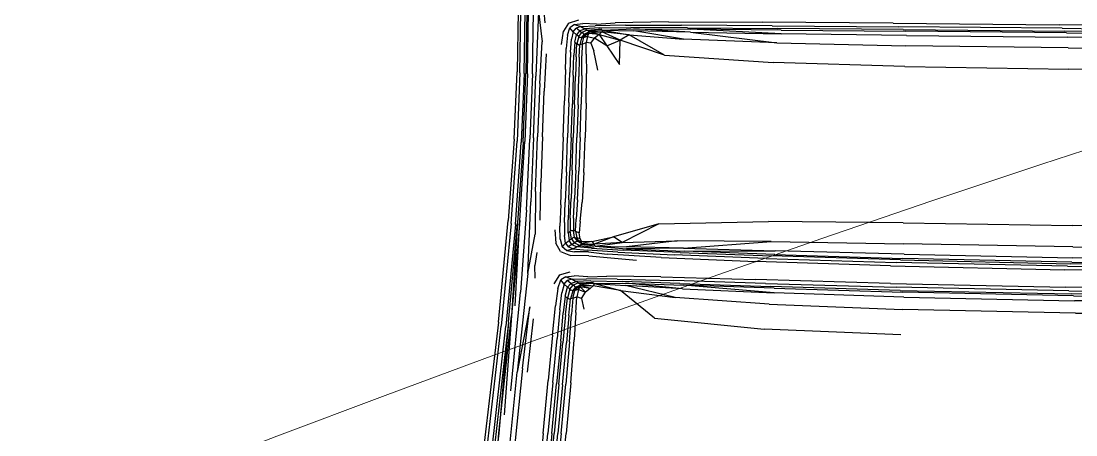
# Model space of a CAD drawing. Extents: x 526875 to 527530, y 3493038 to 3493574.
# Drawn here: x 527110.377 to 527111.435, y 3493323.796 to 3493324.211 of the extents above; entities that cross this region are included whole.
import ezdxf

# ---------------------------------------------------------------- set-up
doc = ezdxf.new("R2010")
doc.units = 0
doc.header["$LTSCALE"] = 2
doc.layers.get('0').update_dxf_attribs({"linetype": 'CONTINUOUS'})
doc.layers.add('L-WATER水景', color=5, linetype='CONTINUOUS')

# ---------------------------------------------------------------- blocks, each defined once
blk = doc.blocks.new('$matou$00000056')
at = {"color": 0, "linetype": 'Continuous'}
for p, q in [((-3124.27, 337.51, 0), (-3114.64, 444.14, 0)), ((-3119.44, 424.61, 0), (-3124.27, 337.51, 0)), ((-3153.84, 337.59, 0), (-3150.71, 382.01, 0)), ((-3166.07, 379.78, 0), (-3169.2, 337.33, 0)), ((-3165.77, 337.41, 0), (-3162.78, 378.89, 0)), ((-3160.77, 378.35, 0), (-3163.68, 337.46, 0)), ((-3158.29, 378.49, 0), (-3161.17, 337.51, 0)), ((-3159.61, 337.53, 0), (-3156.67, 379.23, 0)), ((-3154.05, 380.45, 0), (-3157.07, 337.56, 0)), ((-3130.78, 359.61, 0), (-3136.19, 286.33, 0)), ((-3119.35, 355.05, 0), (-3128.28, 248.09, 0)), ((-3115.91, 356.76, 0), (-3125.17, 248.04, 0)), ((-3123.2, 244.79, 0), (-3113.95, 352.86, 0)), ((-3139.67, 283.39, 0), (-3135.05, 346.41, 0)), ((-3129.91, 244.84, 0), (-3121.47, 348.49, 0)), ((-3172.01, 294.89, 0), (-3169.2, 337.33, 0)), ((-3165.77, 337.41, 0), (-3168.59, 295.94, 0)), ((-3166.5, 296.57, 0), (-3163.68, 337.46, 0)), ((-3164.03, 296.52, 0), (-3161.17, 337.51, 0)), ((-3159.61, 337.53, 0), (-3162.51, 295.83, 0)), ((-3160.06, 294.66, 0), (-3157.07, 337.56, 0)), ((-3153.84, 337.59, 0), (-3156.94, 293.18, 0)), ((-3124.27, 337.51, 0), (-3131.88, 239.39, 0)), ((-3129.91, 244.84, 0), (-3124.27, 337.51, 0)), ((-3131.88, 239.39, 0), (-3127.77, 322.06, 0)), ((-3166.5, 296.57, 0), (-3168.81, 261.62, 0)), ((-3164.03, 296.52, 0), (-3166.44, 261.44, 0)), ((-3131.98, 302.11, 0), (-3137.72, 219.65, 0)), ((-3172.01, 294.89, 0), (-3174.06, 258.97, 0)), ((-3170.81, 260.63, 0), (-3168.59, 295.94, 0)), ((-3164.96, 260.17, 0), (-3162.51, 295.83, 0)), ((-3160.06, 294.66, 0), (-3162.58, 258.05, 0)), ((-3159.56, 255.36, 0), (-3156.94, 293.18, 0)), ((-3146.47, 241.77, 0), (-3142.87, 286.36, 0)), ((-3144.09, 231.9, 0), (-3136.19, 286.33, 0)), ((-3139.67, 283.39, 0), (-3144.09, 231.9, 0)), ((-3142.65, 204, 0), (-3136.19, 286.33, 0)), ((-3170.21, 238.58, 0), (-3168.81, 261.62, 0)), ((-3167.98, 238.16, 0), (-3166.44, 261.44, 0)), ((-3174.88, 236.09, 0), (-3174.06, 258.97, 0)), ((-3170.81, 260.63, 0), (-3171.99, 237.65, 0)), ((-3164.96, 260.17, 0), (-3166.53, 236.59, 0)), ((-3164.19, 233.97, 0), (-3162.58, 258.05, 0)), ((-3159.56, 255.36, 0), (-3161.23, 230.69, 0)), ((-3392.25, 252.1, 0), (-3300.87, 248.47, 0)), ((-3227.47, 240.17, 0), (-3300.87, 248.47, 0)), ((-3134.07, 163.09, 0), (-3128.28, 248.09, 0)), ((-3131.15, 162.22, 0), (-3125.17, 248.04, 0)), ((-3227.47, 240.17, 0), (-3204.73, 217.44, 0)), ((-3129.91, 244.84, 0), (-3135.4, 161.82, 0)), ((-3123.2, 244.79, 0), (-3129.19, 159.71, 0)), ((-3508.76, 232.68, 0), (-3654.74, 232.33, 0)), ((-3508.76, 232.68, 0), (-3393.26, 231.08, 0)), ((-3178.5, 224.52, 0), (-3180.17, 233.28, 0)), ((-3174.88, 236.09, 0), (-3175.41, 223.11, 0)), ((-3172.85, 224.28, 0), (-3171.99, 237.65, 0)), ((-3170.21, 238.58, 0), (-3171.29, 224.89, 0)), ((-3167.98, 238.16, 0), (-3169.22, 224.11, 0)), ((-3167.77, 222.45, 0), (-3166.53, 236.59, 0)), ((-3164.19, 233.97, 0), (-3165.42, 219.69, 0)), ((-3136.88, 159.67, 0), (-3131.88, 239.39, 0)), ((-3135.4, 161.82, 0), (-3131.88, 239.39, 0)), ((-3304.05, 227.53, 0), (-3393.26, 231.08, 0)), ((-3304.05, 227.53, 0), (-3241.19, 222.73, 0)), ((-3162.68, 216.21, 0), (-3161.23, 230.69, 0)), ((-3134.42, 231.17, 0), (-3136.88, 159.67, 0)), ((-3653.12, 222.6, 0), (-3508.14, 222.31, 0)), ((-3507.38, 218.2, 0), (-3652.24, 218.71, 0)), ((-3393.96, 220.65, 0), (-3508.14, 222.31, 0)), ((-3393.96, 220.65, 0), (-3307.32, 218.12, 0)), ((-3241.19, 222.73, 0), (-3207.99, 213.09, 0)), ((-3204.73, 217.44, 0), (-3241.19, 222.73, 0)), ((-3184.4, 216.04, 0), (-3181.18, 219.18, 0)), ((-3178.5, 224.52, 0), (-3181.18, 219.18, 0)), ((-3181.18, 219.18, 0), (-3177.65, 214.57, 0)), ((-3176.58, 216.91, 0), (-3181.18, 219.18, 0)), ((-3178.5, 224.52, 0), (-3175.41, 223.11, 0)), ((-3176.58, 216.91, 0), (-3175.41, 223.11, 0)), ((-3172.85, 224.28, 0), (-3175.41, 223.11, 0)), ((-3172.85, 224.28, 0), (-3174.14, 217.83, 0)), ((-3172.85, 224.28, 0), (-3171.29, 224.89, 0)), ((-3172.68, 217.98, 0), (-3171.29, 224.89, 0)), ((-3170.24, 224.85, 0), (-3171.29, 224.89, 0)), ((-3170.69, 216.69, 0), (-3169.22, 224.11, 0)), ((-3170.24, 224.85, 0), (-3169.22, 224.11, 0)), ((-3167.77, 222.45, 0), (-3169.22, 224.11, 0)), ((-3167.77, 222.45, 0), (-3169.22, 215.11, 0)), ((-3166.83, 212.47, 0), (-3165.42, 219.69, 0)), ((-3141.18, 150.99, 0), (-3137.72, 219.65, 0)), ((-3651.55, 217.24, 0), (-3506.2, 216.71, 0)), ((-3504.29, 214.24, 0), (-3650.48, 214.8, 0)), ((-3649.26, 211.64, 0), (-3502.19, 211.04, 0)), ((-3507.38, 218.2, 0), (-3393.38, 216.52, 0)), ((-3391.62, 215.03, 0), (-3506.2, 216.71, 0)), ((-3504.29, 214.24, 0), (-3388.76, 212.55, 0)), ((-3307.4, 214.34, 0), (-3393.38, 216.52, 0)), ((-3391.62, 215.03, 0), (-3305.16, 212.88, 0)), ((-3301.51, 210.45, 0), (-3388.76, 212.55, 0)), ((-3307.4, 214.34, 0), (-3246.58, 212.31, 0)), ((-3246.06, 215.38, 0), (-3307.32, 218.12, 0)), ((-3307.32, 218.12, 0), (-3246.58, 212.31, 0)), ((-3244.15, 210.94, 0), (-3305.16, 212.88, 0)), ((-3208.08, 211.1, 0), (-3246.58, 212.31, 0)), ((-3246.06, 215.38, 0), (-3208.08, 211.1, 0)), ((-3246.06, 215.38, 0), (-3207.99, 213.09, 0)), ((-3187.1, 211.86, 0), (-3208.08, 211.1, 0)), ((-3187.1, 211.86, 0), (-3207.99, 213.09, 0)), ((-3187.1, 211.86, 0), (-3204.73, 217.44, 0)), ((-3204.73, 217.44, 0), (-3186.38, 213.61, 0)), ((-3187.1, 211.86, 0), (-3186.38, 213.61, 0)), ((-3187.1, 211.86, 0), (-3177.4, 212.29, 0)), ((-3184.4, 216.04, 0), (-3186.38, 213.61, 0)), ((-3177.4, 212.29, 0), (-3186.38, 213.61, 0)), ((-3177.85, 213.18, 0), (-3186.38, 213.61, 0)), ((-3184.4, 216.04, 0), (-3177.85, 213.18, 0)), ((-3184.4, 216.04, 0), (-3177.65, 214.57, 0)), ((-3175.44, 215.74, 0), (-3177.85, 213.18, 0)), ((-3177.85, 213.18, 0), (-3174.74, 215.02, 0)), ((-3177.85, 213.18, 0), (-3177.65, 214.57, 0)), ((-3177.85, 213.18, 0), (-3177.4, 212.29, 0)), ((-3176.58, 216.91, 0), (-3177.65, 214.57, 0)), ((-3175.44, 215.74, 0), (-3177.65, 214.57, 0)), ((-3176.51, 211.45, 0), (-3177.4, 212.29, 0)), ((-3176.58, 216.91, 0), (-3174.14, 217.83, 0)), ((-3176.51, 211.45, 0), (-3172.94, 213.33, 0)), ((-3175.44, 215.74, 0), (-3172.68, 217.98, 0)), ((-3175.44, 215.74, 0), (-3174.14, 217.83, 0)), ((-3175.44, 215.74, 0), (-3174.74, 215.02, 0)), ((-3171.41, 211.91, 0), (-3174.91, 210.22, 0)), ((-3172.68, 217.98, 0), (-3174.74, 215.02, 0)), ((-3173.91, 214.23, 0), (-3174.74, 215.02, 0)), ((-3172.68, 217.98, 0), (-3174.14, 217.83, 0)), ((-3173.91, 214.23, 0), (-3172.94, 213.33, 0)), ((-3170.69, 216.69, 0), (-3172.94, 213.33, 0)), ((-3171.41, 211.91, 0), (-3172.94, 213.33, 0)), ((-3172.68, 217.98, 0), (-3171.69, 217.54, 0)), ((-3170.69, 216.69, 0), (-3171.69, 217.54, 0)), ((-3171.41, 211.91, 0), (-3169.22, 215.11, 0)), ((-3171.41, 211.91, 0), (-3168.94, 209.54, 0)), ((-3170.69, 216.69, 0), (-3169.22, 215.11, 0)), ((-3166.83, 212.47, 0), (-3169.22, 215.11, 0)), ((-3166.83, 212.47, 0), (-3168.94, 209.54, 0)), ((-3166.83, 212.47, 0), (-3164.62, 208.94, 0)), ((-3162.68, 216.21, 0), (-3164.62, 208.94, 0)), ((-3163.7, 204.69, 0), (-3160.05, 212.37, 0)), ((-3384.92, 209.31, 0), (-3502.19, 211.04, 0)), ((-3384.92, 209.31, 0), (-3294.67, 207.15, 0)), ((-3301.51, 210.45, 0), (-3240.16, 208.65, 0)), ((-3231.49, 205.53, 0), (-3294.67, 207.15, 0)), ((-3244.15, 210.94, 0), (-3205.91, 209.89, 0)), ((-3202.35, 207.87, 0), (-3240.16, 208.65, 0)), ((-3231.49, 205.53, 0), (-3195.41, 205.43, 0)), ((-3184.73, 209.67, 0), (-3205.91, 209.89, 0)), ((-3202.35, 207.87, 0), (-3181.81, 207.8, 0)), ((-3182.77, 206.28, 0), (-3195.41, 205.43, 0)), ((-3176.51, 211.45, 0), (-3186.52, 210.79, 0)), ((-3184.73, 209.67, 0), (-3174.91, 210.22, 0)), ((-3182.77, 206.28, 0), (-3173.46, 205.65, 0)), ((-3172.31, 208.18, 0), (-3181.81, 207.8, 0)), ((-3176.51, 211.45, 0), (-3174.91, 210.22, 0)), ((-3172.31, 208.18, 0), (-3174.91, 210.22, 0)), ((-3167.93, 206.29, 0), (-3173.46, 205.65, 0)), ((-3172.31, 208.18, 0), (-3168.94, 209.54, 0)), ((-3167.93, 206.29, 0), (-3172.31, 208.18, 0)), ((-3163.7, 204.69, 0), (-3170.77, 202.2, 0)), ((-3167.93, 206.29, 0), (-3164.62, 208.94, 0)), ((-3147.48, 207.71, 0), (-3147.12, 197.16, 0)), ((-3142.65, 204, 0), (-3147.14, 170.98, 0)), ((-3142.65, 204, 0), (-3144.08, 144.03, 0)), ((-3506.03, 190.1, 0), (-3648.56, 190.66, 0)), ((-3648.07, 192.01, 0), (-3504.91, 191.43, 0)), ((-3503.21, 193.64, 0), (-3647.56, 194.24, 0)), ((-3647.17, 197.15, 0), (-3501.42, 196.53, 0)), ((-3391.44, 189.68, 0), (-3504.91, 191.43, 0)), ((-3503.21, 193.64, 0), (-3388.6, 191.83, 0)), ((-3384.8, 194.66, 0), (-3501.42, 196.53, 0)), ((-3301.67, 189.43, 0), (-3388.6, 191.83, 0)), ((-3384.8, 194.66, 0), (-3294.78, 192.12, 0)), ((-3231.62, 189.44, 0), (-3294.78, 192.12, 0)), ((-3183.27, 188.6, 0), (-3215.1, 192.03, 0)), ((-3148.5, 186.21, 0), (-3147.12, 197.16, 0)), ((-3648.77, 187.01, 0), (-3506.62, 186.47, 0)), ((-3393.88, 184.89, 0), (-3506.62, 186.47, 0)), ((-3506.03, 190.1, 0), (-3393.2, 188.38, 0)), ((-3393.88, 184.89, 0), (-3307.74, 183, 0)), ((-3307.62, 186.13, 0), (-3393.2, 188.38, 0)), ((-3391.44, 189.68, 0), (-3305.36, 187.37, 0)), ((-3246.81, 183.98, 0), (-3307.74, 183, 0)), ((-3307.62, 186.13, 0), (-3246.81, 183.98, 0)), ((-3244.35, 185.13, 0), (-3305.36, 187.37, 0)), ((-3301.67, 189.43, 0), (-3240.33, 187.04, 0)), ((-3208.32, 182.57, 0), (-3246.81, 183.98, 0)), ((-3244.35, 185.13, 0), (-3206.12, 183.59, 0)), ((-3202.53, 185.28, 0), (-3240.33, 187.04, 0)), ((-3231.62, 189.44, 0), (-3195.57, 187.12, 0)), ((-3184.98, 182.39, 0), (-3206.12, 183.59, 0)), ((-3202.53, 185.28, 0), (-3182.03, 183.97, 0)), ((-3182.98, 185.46, 0), (-3195.57, 187.12, 0)), ((-3183.27, 188.6, 0), (-3171.02, 188.43, 0)), ((-3182.98, 185.46, 0), (-3173.7, 185.41, 0)), ((-3172.6, 182.94, 0), (-3182.03, 183.97, 0)), ((-3168.3, 184.33, 0), (-3173.7, 185.41, 0)), ((-3168.3, 184.33, 0), (-3172.6, 182.94, 0)), ((-3164.21, 185.33, 0), (-3171.02, 188.43, 0)), ((-3168.3, 184.33, 0), (-3165.26, 181.38, 0)), ((-3164.21, 185.33, 0), (-3161.2, 178.51, 0)), ((-3506.72, 177.34, 0), (-3648.42, 177.85, 0)), ((-3506.72, 177.34, 0), (-3393.46, 176.15, 0)), ((-3246.48, 181.46, 0), (-3307.74, 183, 0)), ((-3246.48, 181.46, 0), (-3305.04, 175.28, 0)), ((-3246.48, 181.46, 0), (-3208.32, 182.57, 0)), ((-3246.48, 181.46, 0), (-3208.34, 180.91, 0)), ((-3242.14, 175.43, 0), (-3208.34, 180.91, 0)), ((-3205.42, 177.29, 0), (-3242.14, 175.43, 0)), ((-3229.79, 161.45, 0), (-3205.42, 177.29, 0)), ((-3187.42, 180.5, 0), (-3208.34, 180.91, 0)), ((-3187.42, 180.5, 0), (-3208.32, 182.57, 0)), ((-3187.42, 180.5, 0), (-3205.42, 177.29, 0)), ((-3205.42, 177.29, 0), (-3186.83, 178.94, 0)), ((-3205.42, 177.29, 0), (-3199.57, 172.5, 0)), ((-3199.57, 172.5, 0), (-3186.83, 178.94, 0)), ((-3185.05, 176.67, 0), (-3199.57, 172.5, 0)), ((-3187.42, 180.5, 0), (-3177.78, 179.36, 0)), ((-3187.42, 180.5, 0), (-3186.83, 178.94, 0)), ((-3177.78, 179.36, 0), (-3186.83, 178.94, 0)), ((-3178.29, 178.5, 0), (-3186.83, 178.94, 0)), ((-3185.05, 176.67, 0), (-3186.83, 178.94, 0)), ((-3176.86, 180.12, 0), (-3186.79, 181.44, 0)), ((-3185.05, 176.67, 0), (-3178.29, 178.5, 0)), ((-3185.05, 176.67, 0), (-3178.21, 177.09, 0)), ((-3184.98, 182.39, 0), (-3175.24, 181.18, 0)), ((-3178.29, 178.5, 0), (-3177.78, 179.36, 0)), ((-3178.29, 178.5, 0), (-3175.35, 176.48, 0)), ((-3176.11, 175.8, 0), (-3178.29, 178.5, 0)), ((-3178.29, 178.5, 0), (-3178.21, 177.09, 0)), ((-3176.11, 175.8, 0), (-3178.21, 177.09, 0)), ((-3177.35, 174.69, 0), (-3178.21, 177.09, 0)), ((-3176.86, 180.12, 0), (-3177.78, 179.36, 0)), ((-3176.86, 180.12, 0), (-3175.24, 181.18, 0)), ((-3176.86, 180.12, 0), (-3173.46, 178.02, 0)), ((-3176.11, 175.8, 0), (-3175.35, 176.48, 0)), ((-3174.47, 177.22, 0), (-3175.35, 176.48, 0)), ((-3173.54, 173.41, 0), (-3175.35, 176.48, 0)), ((-3172.6, 182.94, 0), (-3175.24, 181.18, 0)), ((-3171.91, 179.26, 0), (-3175.24, 181.18, 0)), ((-3174.47, 177.22, 0), (-3173.46, 178.02, 0)), ((-3171.91, 179.26, 0), (-3173.46, 178.02, 0)), ((-3171.51, 174.52, 0), (-3173.46, 178.02, 0)), ((-3172.6, 182.94, 0), (-3169.4, 181.32, 0)), ((-3171.91, 179.26, 0), (-3169.4, 181.32, 0)), ((-3171.91, 179.26, 0), (-3170, 175.91, 0)), ((-3167.55, 178.22, 0), (-3170, 175.91, 0)), ((-3167.55, 178.22, 0), (-3169.4, 181.32, 0)), ((-3167.55, 178.22, 0), (-3165.26, 181.38, 0)), ((-3167.55, 178.22, 0), (-3166.77, 172.03, 0)), ((-3163.94, 175.1, 0), (-3165.26, 181.38, 0)), ((-3160.36, 167.12, 0), (-3161.2, 178.51, 0)), ((-3305.04, 175.28, 0), (-3393.46, 176.15, 0)), ((-3305.04, 175.28, 0), (-3242.14, 175.43, 0)), ((-3229.79, 161.45, 0), (-3199.57, 172.5, 0)), ((-3177.35, 174.69, 0), (-3174.99, 173.63, 0)), ((-3177.35, 174.69, 0), (-3176.7, 169.56, 0)), ((-3177.26, 159.95, 0), (-3176.7, 169.56, 0)), ((-3174.24, 168.25, 0), (-3176.7, 169.56, 0)), ((-3176.11, 175.8, 0), (-3174.99, 173.63, 0)), ((-3176.11, 175.8, 0), (-3173.54, 173.41, 0)), ((-3173.54, 173.41, 0), (-3174.99, 173.63, 0)), ((-3174.24, 168.25, 0), (-3174.99, 173.63, 0)), ((-3173.54, 173.41, 0), (-3172.53, 173.78, 0)), ((-3173.54, 173.41, 0), (-3172.73, 167.57, 0)), ((-3171.51, 174.52, 0), (-3172.53, 173.78, 0)), ((-3171.51, 174.52, 0), (-3170, 175.91, 0)), ((-3171.51, 174.52, 0), (-3170.66, 168.17, 0)), ((-3169.17, 169.62, 0), (-3170.66, 168.17, 0)), ((-3169.17, 169.62, 0), (-3170, 175.91, 0)), ((-3169.17, 169.62, 0), (-3169.13, 158.87, 0)), ((-3166.73, 161.16, 0), (-3166.77, 172.03, 0)), ((-3163.94, 175.1, 0), (-3163.71, 164.02, 0)), ((-3147.29, 135.3, 0), (-3147.14, 170.98, 0)), ((-3174.24, 168.25, 0), (-3174.5, 158.26, 0)), ((-3174.24, 168.25, 0), (-3172.73, 167.57, 0)), ((-3172.8, 157.24, 0), (-3172.73, 167.57, 0)), ((-3171.69, 167.53, 0), (-3172.73, 167.57, 0)), ((-3171.69, 167.53, 0), (-3170.66, 168.17, 0)), ((-3170.6, 157.49, 0), (-3170.66, 168.17, 0)), ((-3164.12, 146.32, 0), (-3163.71, 164.02, 0)), ((-3134.07, 163.09, 0), (-3137.37, 94.55, 0)), ((-3131.15, 162.22, 0), (-3134.55, 93.58, 0)), ((-3647.26, 160, 0), (-3506.38, 159.54, 0)), ((-3393.03, 158.71, 0), (-3506.38, 159.54, 0)), ((-3393.03, 158.71, 0), (-3303.17, 158.66, 0)), ((-3229.79, 161.45, 0), (-3303.17, 158.66, 0)), ((-3177.26, 159.95, 0), (-3178.37, 143.82, 0)), ((-3175.25, 142.05, 0), (-3174.5, 158.26, 0)), ((-3172.8, 157.24, 0), (-3173.33, 140.99, 0)), ((-3170.6, 157.49, 0), (-3171.01, 141.03, 0)), ((-3169.53, 142.14, 0), (-3169.13, 158.87, 0)), ((-3166.73, 161.16, 0), (-3167.15, 143.99, 0)), ((-3150.45, 159.28, 0), (-3150.69, 127.76, 0)), ((-3136.88, 159.67, 0), (-3139.79, 93.75, 0)), ((-3138.55, 94.26, 0), (-3135.4, 161.82, 0)), ((-3132.58, 91.87, 0), (-3129.19, 159.71, 0)), ((-3141.18, 150.99, 0), (-3143.14, 91.64, 0)), ((-3179.35, 119.1, 0), (-3178.37, 143.82, 0)), ((-3175.25, 142.05, 0), (-3176, 118, 0)), ((-3171.54, 117.32, 0), (-3171.01, 141.03, 0)), ((-3169.53, 142.14, 0), (-3170.07, 117.92, 0)), ((-3167.71, 118.91, 0), (-3167.15, 143.99, 0)), ((-3164.12, 146.32, 0), (-3164.68, 120.18, 0)), ((-3145.46, 90.44, 0), (-3144.08, 144.03, 0)), ((-3173.95, 117.35, 0), (-3173.33, 140.99, 0)), ((-3147.29, 135.3, 0), (-3148.26, 89.81, 0)), ((-3151.4, 89.57, 0), (-3150.69, 127.76, 0)), ((-3165.32, 89.82, 0), (-3164.68, 120.18, 0)), ((-3179.35, 119.1, 0), (-3180.11, 90.09, 0)), ((-3176.67, 90.04, 0), (-3176, 118, 0)), ((-3173.95, 117.35, 0), (-3174.56, 90.01, 0)), ((-3171.54, 117.32, 0), (-3172.12, 89.98, 0)), ((-3170.67, 89.95, 0), (-3170.07, 117.92, 0)), ((-3167.71, 118.91, 0), (-3168.32, 89.9, 0)), ((-3141.12, 37.03, 0), (-3139.79, 93.75, 0)), ((-3138.55, 94.26, 0), (-3139.96, 37.01, 0)), ((-3138.83, 36.99, 0), (-3137.37, 94.55, 0)), ((-3136.04, 36.39, 0), (-3134.55, 93.58, 0)), ((-3132.58, 91.87, 0), (-3134.07, 35.52, 0)), ((-3180.57, 61.08, 0), (-3180.11, 90.09, 0)), ((-3176.67, 90.04, 0), (-3177.17, 62.08, 0)), ((-3175.09, 62.68, 0), (-3174.56, 90.01, 0)), ((-3172.68, 62.64, 0), (-3172.12, 89.98, 0)), ((-3170.67, 89.95, 0), (-3171.24, 61.98, 0)), ((-3168.92, 60.88, 0), (-3168.32, 89.9, 0)), ((-3165.32, 89.82, 0), (-3165.95, 59.47, 0)), ((-3151.4, 89.57, 0), (-3152.31, 51.61, 0)), ((-3149.3, 45.19, 0), (-3148.26, 89.81, 0)), ((-3145.46, 90.44, 0), (-3146.63, 39.12, 0)), ((-3144.36, 37.08, 0), (-3143.14, 91.64, 0)), ((-3180.57, 61.08, 0), (-3180.62, 36.35, 0)), ((-3177.43, 38.02, 0), (-3177.17, 62.08, 0)), ((-3175.09, 62.68, 0), (-3175.47, 39.03, 0)), ((-3172.68, 62.64, 0), (-3173.14, 38.93, 0)), ((-3171.72, 37.77, 0), (-3171.24, 61.98, 0)), ((-3168.92, 60.88, 0), (-3169.41, 35.82, 0)), ((-3166.48, 33.34, 0), (-3165.95, 59.47, 0)), ((-3153.4, 20.34, 0), (-3152.31, 51.61, 0)), ((-3149.3, 45.19, 0), (-3150.68, 10.41, 0)), ((-3180.19, 20.19, 0), (-3180.62, 36.35, 0)), ((-3177.43, 38.02, 0), (-3177.36, 21.8, 0)), ((-3175.61, 22.78, 0), (-3175.47, 39.03, 0)), ((-3173.43, 22.48, 0), (-3173.14, 38.93, 0)), ((-3171.72, 37.77, 0), (-3172.01, 21.05, 0)), ((-3169.72, 18.66, 0), (-3169.41, 35.82, 0)), ((-3148.02, -15.08, 0), (-3146.63, 39.12, 0)), ((-3144.36, 37.08, 0), (-3144.78, -15.08, 0)), ((-3141.12, 37.03, 0), (-3141.39, -15.08, 0)), ((-3140.23, -15.08, 0), (-3139.96, 37.01, 0)), ((-3138.83, 36.99, 0), (-3139.11, -15.08, 0)), ((-3136.04, 36.39, 0), (-3136.31, -15.08, 0)), ((-3134.34, -15.08, 0), (-3134.07, 35.52, 0)), ((-3636.8, 29.12, 0), (-3502.83, 29.03, 0)), ((-3393.27, 28.11, 0), (-3502.83, 29.03, 0)), ((-3202.58, 28.66, 0), (-3202.89, 8.4, 0)), ((-3193.97, 13.25, 0), (-3202.58, 28.66, 0)), ((-3188.02, 33.42, 0), (-3185.33, 17.49, 0)), ((-3166.48, 33.34, 0), (-3166.82, 15.67, 0)), ((-3393.27, 28.11, 0), (-3305.13, 25.78, 0)), ((-3232.45, 20.46, 0), (-3305.13, 25.78, 0)), ((-3177.52, 11.82, 0), (-3177.36, 21.8, 0)), ((-3175.61, 22.78, 0), (-3175.98, 12.46, 0)), ((-3173.43, 22.48, 0), (-3173.94, 11.82, 0)), ((-3232.45, 20.46, 0), (-3208.88, 3.82, 0)), ((-3232.45, 20.46, 0), (-3202.89, 8.4, 0)), ((-3183.2, 11.14, 0), (-3185.33, 17.49, 0)), ((-3180.19, 20.19, 0), (-3180.03, 10.57, 0)), ((-3172.51, 10.32, 0), (-3172.01, 21.05, 0)), ((-3169.72, 18.66, 0), (-3170.21, 7.82, 0)), ((-3167.51, 4.64, 0), (-3166.82, 15.67, 0)), ((-3502.26, 11.24, 0), (-3635.24, 11.28, 0)), ((-3502.26, 11.24, 0), (-3393.76, 10.7, 0)), ((-3307.43, 9.24, 0), (-3393.76, 10.7, 0)), ((-3307.43, 9.24, 0), (-3245.17, 6.92, 0)), ((-3249.65, 1.07, 0), (-3307.43, 9.24, 0)), ((-3208.88, 3.82, 0), (-3202.89, 8.4, 0)), ((-3193.97, 13.25, 0), (-3202.89, 8.4, 0)), ((-3202.89, 8.4, 0), (-3190.51, 1.54, 0)), ((-3188.66, 3.74, 0), (-3202.89, 8.4, 0)), ((-3188.66, 3.74, 0), (-3193.97, 13.25, 0)), ((-3193.97, 13.25, 0), (-3185.61, 6.72, 0)), ((-3183.2, 11.14, 0), (-3185.61, 6.72, 0)), ((-3183.2, 11.14, 0), (-3180.03, 10.57, 0)), ((-3180.9, 5.47, 0), (-3180.03, 10.57, 0)), ((-3177.52, 11.82, 0), (-3180.03, 10.57, 0)), ((-3177.52, 11.82, 0), (-3178.49, 6.46, 0)), ((-3177.52, 11.82, 0), (-3175.98, 12.46, 0)), ((-3177.03, 6.65, 0), (-3175.98, 12.46, 0)), ((-3174.94, 12.48, 0), (-3175.98, 12.46, 0)), ((-3175.05, 5.5, 0), (-3173.94, 11.82, 0)), ((-3174.94, 12.48, 0), (-3173.94, 11.82, 0)), ((-3172.51, 10.32, 0), (-3173.94, 11.82, 0)), ((-3172.51, 10.32, 0), (-3173.6, 4.07, 0)), ((-3171.25, 1.68, 0), (-3170.21, 7.82, 0)), ((-3163.59, 12.41, 0), (-3164.9, 1.12, 0)), ((-3148.02, -15.08, 0), (-3150.68, 10.41, 0)), ((-3634.31, 2.13, 0), (-3501.74, 2.12, 0)), ((-3394.21, 1.99, 0), (-3501.74, 2.12, 0)), ((-3394.21, 1.99, 0), (-3310.3, 1.63, 0)), ((-3249.65, 1.07, 0), (-3310.3, 1.63, 0)), ((-3310.3, 1.63, 0), (-3250.05, -1.42, 0)), ((-3249.65, 1.07, 0), (-3211.9, 0.31, 0)), ((-3249.65, 1.07, 0), (-3211.92, -1.33, 0)), ((-3208.88, 3.82, 0), (-3245.17, 6.92, 0)), ((-3245.17, 6.92, 0), (-3211.9, 0.31, 0)), ((-3191.15, 0.02, 0), (-3211.92, -1.33, 0)), ((-3191.15, 0.02, 0), (-3211.9, 0.31, 0)), ((-3191.15, 0.02, 0), (-3208.88, 3.82, 0)), ((-3208.88, 3.82, 0), (-3190.51, 1.54, 0)), ((-3191.15, 0.02, 0), (-3190.51, 1.54, 0)), ((-3191.15, 0.02, 0), (-3181.53, 0.84, 0)), ((-3180.64, 0.07, 0), (-3190.55, -0.92, 0)), ((-3188.66, 3.74, 0), (-3190.51, 1.54, 0)), ((-3182, 1.71, 0), (-3190.51, 1.54, 0)), ((-3181.53, 0.84, 0), (-3190.51, 1.54, 0)), ((-3188.66, 3.74, 0), (-3185.61, 6.72, 0)), ((-3188.66, 3.74, 0), (-3182, 1.71, 0)), ((-3188.66, 3.74, 0), (-3181.86, 3.1, 0)), ((-3180.9, 5.47, 0), (-3185.61, 6.72, 0)), ((-3179.71, 4.33, 0), (-3182, 1.71, 0)), ((-3182, 1.71, 0), (-3178.97, 3.64, 0)), ((-3182, 1.71, 0), (-3181.86, 3.1, 0)), ((-3182, 1.71, 0), (-3181.53, 0.84, 0)), ((-3180.9, 5.47, 0), (-3181.86, 3.1, 0)), ((-3179.71, 4.33, 0), (-3181.86, 3.1, 0)), ((-3180.64, 0.07, 0), (-3181.53, 0.84, 0)), ((-3180.9, 5.47, 0), (-3178.49, 6.46, 0)), ((-3180.64, 0.07, 0), (-3177.15, 2.07, 0)), ((-3180.64, 0.07, 0), (-3179.06, -1.03, 0)), ((-3179.71, 4.33, 0), (-3177.03, 6.65, 0)), ((-3179.71, 4.33, 0), (-3178.49, 6.46, 0)), ((-3179.71, 4.33, 0), (-3178.97, 3.64, 0)), ((-3175.65, 0.79, 0), (-3179.06, -1.03, 0)), ((-3177.03, 6.65, 0), (-3178.97, 3.64, 0)), ((-3178.13, 2.88, 0), (-3178.97, 3.64, 0)), ((-3177.03, 6.65, 0), (-3178.49, 6.46, 0)), ((-3178.13, 2.88, 0), (-3177.15, 2.07, 0)), ((-3175.05, 5.5, 0), (-3177.15, 2.07, 0)), ((-3175.65, 0.79, 0), (-3177.15, 2.07, 0)), ((-3177.03, 6.65, 0), (-3176.05, 6.26, 0)), ((-3175.05, 5.5, 0), (-3176.05, 6.26, 0)), ((-3175.65, 0.79, 0), (-3173.6, 4.07, 0)), ((-3175.65, 0.79, 0), (-3173.22, -1.35, 0)), ((-3175.05, 5.5, 0), (-3173.6, 4.07, 0)), ((-3171.25, 1.68, 0), (-3173.6, 4.07, 0)), ((-3171.25, 1.68, 0), (-3173.22, -1.35, 0)), ((-3171.25, 1.68, 0), (-3169.08, -1.56, 0)), ((-3167.51, 4.64, 0), (-3169.08, -1.56, 0)), ((-3168.15, -5.54, 0), (-3164.9, 1.12, 0)), ((-3501.03, -1.52, 0), (-3633.72, -1.52, 0)), ((-3633.16, -2.87, 0), (-3499.9, -2.87, 0)), ((-3498.11, -5.13, 0), (-3632.35, -5.13, 0)), ((-3501.03, -1.52, 0), (-3393.56, -1.51, 0)), ((-3391.82, -2.84, 0), (-3499.9, -2.87, 0)), ((-3498.11, -5.13, 0), (-3388.99, -5.08, 0)), ((-3310.25, -1.48, 0), (-3393.56, -1.51, 0)), ((-3391.82, -2.84, 0), (-3308.03, -2.77, 0)), ((-3304.39, -4.94, 0), (-3388.99, -5.08, 0)), ((-3310.25, -1.48, 0), (-3250.05, -1.42, 0)), ((-3247.64, -2.63, 0), (-3308.03, -2.77, 0)), ((-3304.39, -4.94, 0), (-3243.68, -4.66, 0)), ((-3211.92, -1.33, 0), (-3250.05, -1.42, 0)), ((-3247.64, -2.63, 0), (-3209.76, -2.4, 0)), ((-3206.24, -4.19, 0), (-3243.68, -4.66, 0)), ((-3235.09, -7.32, 0), (-3199.37, -6.24, 0)), ((-3188.78, -1.91, 0), (-3209.76, -2.4, 0)), ((-3206.24, -4.19, 0), (-3185.9, -3.57, 0)), ((-3186.86, -5.02, 0), (-3199.37, -6.24, 0)), ((-3188.78, -1.91, 0), (-3179.06, -1.03, 0)), ((-3186.86, -5.02, 0), (-3177.65, -5.27, 0)), ((-3176.5, -2.86, 0), (-3185.9, -3.57, 0)), ((-3176.5, -2.86, 0), (-3179.06, -1.03, 0)), ((-3172.23, -4.38, 0), (-3177.65, -5.27, 0)), ((-3176.5, -2.86, 0), (-3173.22, -1.35, 0)), ((-3172.23, -4.38, 0), (-3176.5, -2.86, 0)), ((-3168.15, -5.54, 0), (-3175.03, -8.36, 0)), ((-3172.23, -4.38, 0), (-3169.08, -1.56, 0)), ((-3152.63, -5.54, 0), (-3151.78, -15.08, 0)), ((-3631.5, -8.07, 0), (-3496.16, -8.07, 0)), ((-3385.21, -8.01, 0), (-3496.16, -8.07, 0)), ((-3385.21, -8.01, 0), (-3297.61, -7.83, 0)), ((-3235.09, -7.32, 0), (-3297.61, -7.83, 0))]:
    blk.add_line(p, q, dxfattribs=at)

msp = doc.modelspace()

# ---------------------------------------------------------------- linework, layer by layer
at = {"layer": 'L-WATER水景', "lineweight": 5}
msp.add_circle((527117.3841, 3493306.0291), 19, dxfattribs=at)

# ---------------------------------------------------------------- block references
at = {"layer": 'L-WATER水景', "color": 8, "lineweight": 0, "xscale": 0.0015, "yscale": 0.0012, "zscale": 0.001291236534000011, "rotation": 179.4533750334647}
msp.add_blockref('$matou$00000056', (527106.174, 3493324.2478), dxfattribs=at)

doc.saveas('drawing.dxf')
